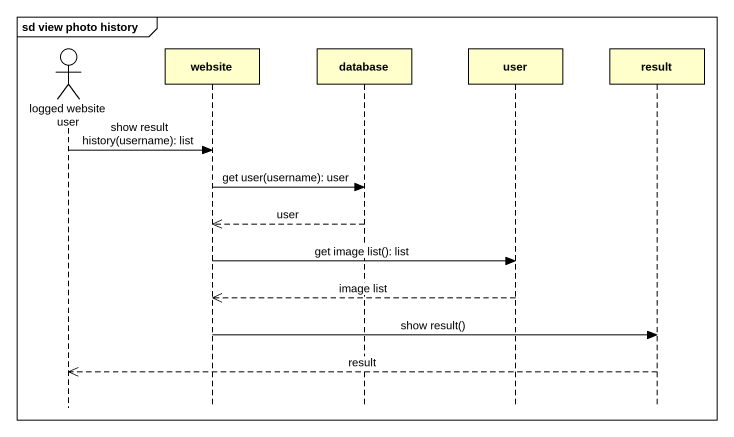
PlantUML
@startuml
mainframe sd view photo history
hide footbox
actor "logged website user" as logged_website_user
participant website
participant "database" as database_
participant user
participant result

logged_website_user -> website : show result history(username): list
website -> database_ : get user(username): user
database_ -->> website : user
website -> user : get image list(): list
user -->> website : image list
website -> result : show result()
result -->> logged_website_user : result
@enduml
